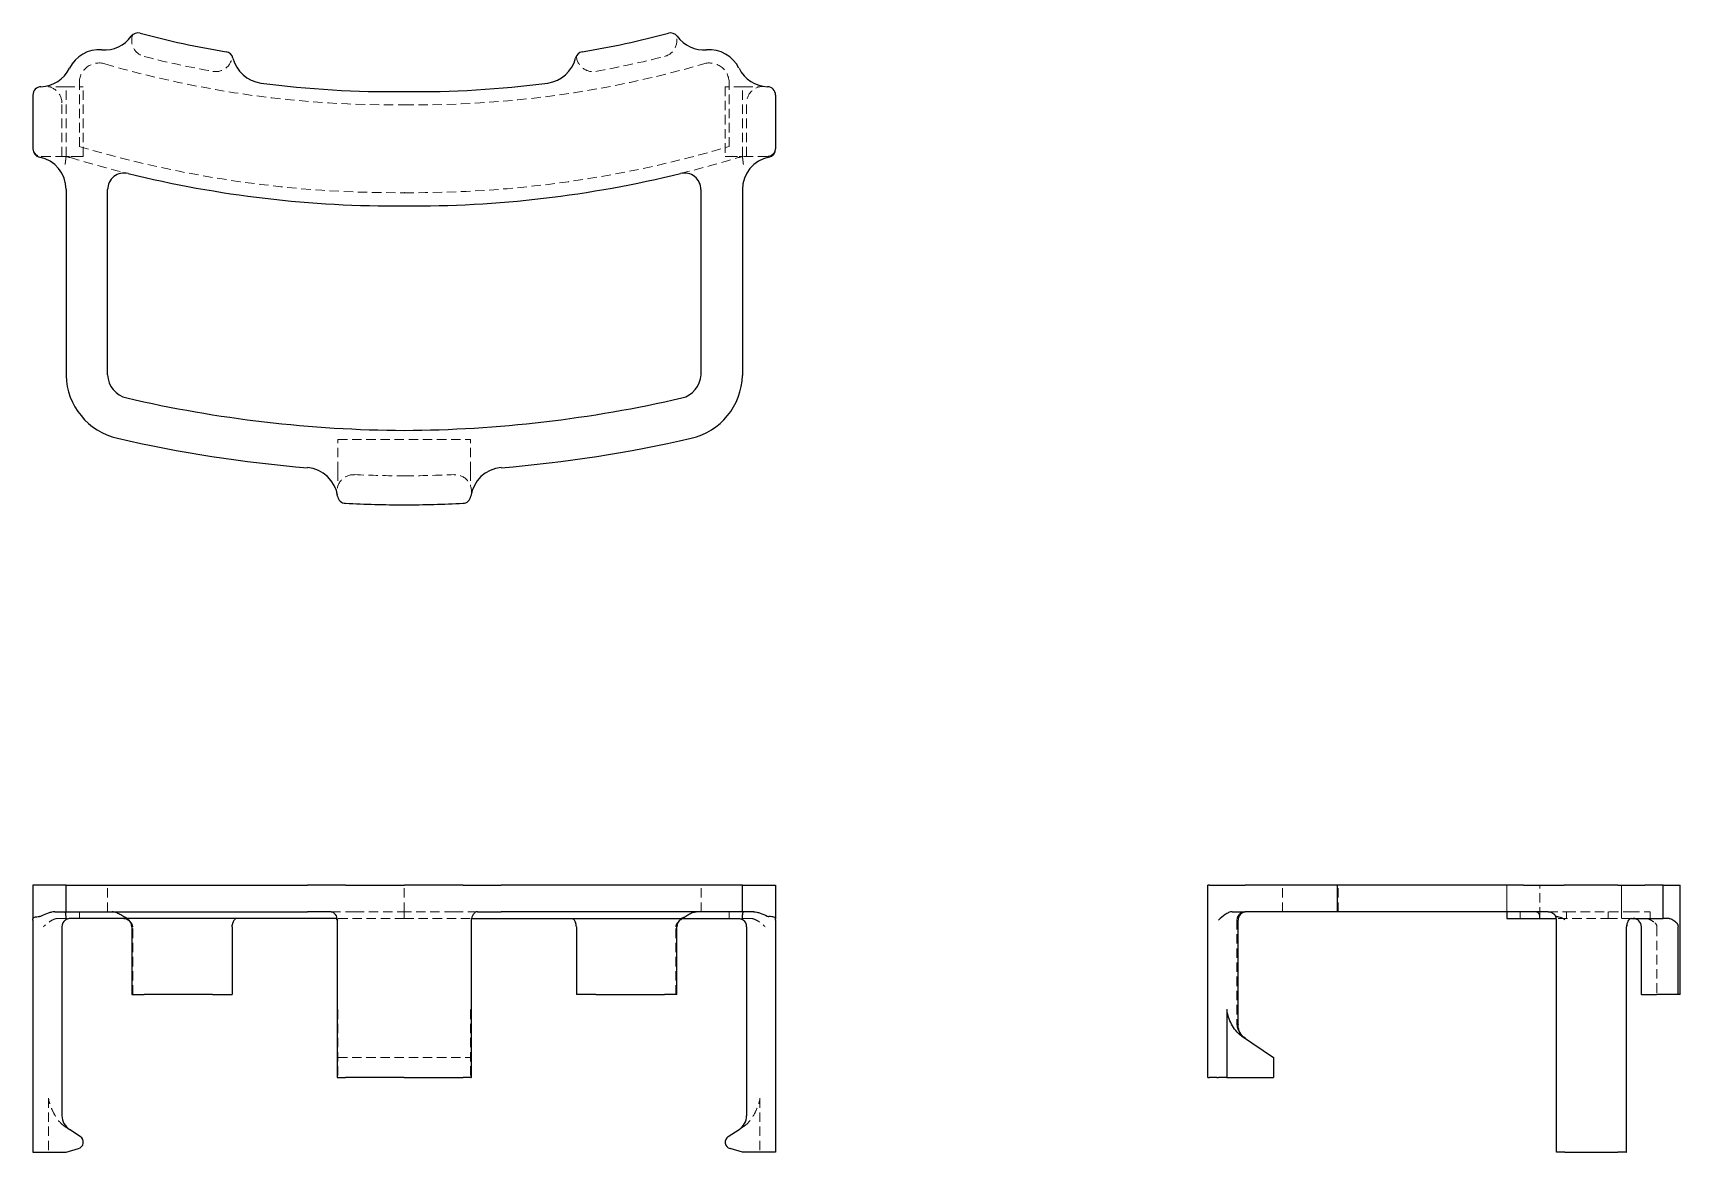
# Model space of a CAD drawing. Header units: millimetres. Extents: x 33 to 255, y 39 to 190.
import ezdxf

# ---------------------------------------------------------------- set-up
doc = ezdxf.new("R2010")
doc.units = ezdxf.units.MM
doc.linetypes.add('HIDDEN', pattern=[1.905, 1.27, -0.635])

msp = doc.modelspace()

# ---------------------------------------------------------------- linework, layer by layer
at = {"color": 7, "linetype": 'HIDDEN', "lineweight": 18}
for p, q in [((37.35, 182.54), (39.38, 182.54)), ((37.46, 173.16), (37.46, 182.54)), ((39.25, 174.49), (39.25, 183.06)), ((39.38, 182.54), (39.78, 182.54)), ((39.78, 173.16), (39.78, 182.54)), ((126.62, 182.54), (126.22, 182.54)), ((126.22, 182.54), (126.22, 173.16)), ((128.65, 182.54), (126.62, 182.54)), ((126.75, 174.49), (126.75, 183.06)), ((128.54, 173.16), (128.54, 182.54)), ((36.91, 173.16), (36.91, 180.35)), ((129.09, 173.16), (129.09, 180.35)), ((34.12, 173.16), (37.35, 173.16)), ((37.35, 173.16), (37.92, 173.16)), ((39.38, 173.16), (37.92, 173.16)), ((39.78, 173.16), (39.38, 173.16)), ((126.22, 173.16), (126.62, 173.16)), ((126.62, 173.16), (128.08, 173.16)), ((128.65, 173.16), (128.08, 173.16)), ((131.88, 173.16), (128.65, 173.16)), ((83, 168.27), (82.99, 168.27)), ((83, 168.27), (83.01, 168.27)), ((74.07, 135.03), (91.93, 135.03)), ((74.07, 130.73), (74.07, 135.03)), ((91.93, 130.73), (91.93, 135.03)), ((83, 130.12), (83, 130.12)), ((43.04, 71.4), (43.04, 74.97)), ((83, 71.4), (83, 74.97)), ((122.96, 71.4), (122.96, 74.97)), ((201.26, 71.4), (201.26, 74.97)), ((208.74, 71.4), (208.74, 74.97)), ((231.48, 70.5), (231.48, 74.97)), ((231.48, 74.97), (231.48, 71.4)), ((235.91, 70.73), (235.91, 74.97)), ((246.88, 74.97), (246.88, 70.5)), ((246.89, 70.5), (246.89, 74.97)), ((252.49, 74.97), (252.49, 70.5)), ((39.25, 71.4), (39.25, 70.5)), ((73.16, 71.4), (76.33, 71.4)), ((76.33, 71.4), (83, 71.4)), ((89.67, 71.4), (83, 71.4)), ((83, 71.4), (83, 70.5)), ((92.84, 71.4), (89.67, 71.4)), ((126.75, 71.4), (126.75, 70.5)), ((233.26, 71.4), (233.26, 70.5)), ((233.27, 71.4), (233.27, 70.5)), ((237.06, 71.4), (239.49, 71.4)), ((238.03, 70.78), (237.82, 71.09)), ((239.49, 71.4), (248.06, 71.4)), ((239.49, 71.4), (239.49, 70.5)), ((245.1, 71.4), (245.1, 70.5)), ((245.11, 71.4), (245.11, 70.5)), ((248.06, 71.4), (250.74, 71.4)), ((250.74, 70.5), (250.74, 71.4)), ((36.34, 70.5), (38.02, 70.5)), ((46.43, 60.24), (46.43, 69.39)), ((83, 70.5), (73.93, 70.5)), ((83, 70.5), (92.07, 70.5)), ((119.57, 60.24), (119.57, 69.39)), ((129.66, 70.5), (127.98, 70.5)), ((195.12, 70.28), (195.12, 56.28)), ((245.35, 70.5), (237.99, 70.5)), ((238.16, 70.36), (238.12, 70.51)), ((248.25, 70.5), (245.35, 70.5)), ((251.66, 69.39), (251.66, 60.24)), ((74.07, 58.22), (74.07, 49.08)), ((91.93, 58.22), (91.93, 49.08)), ((74.07, 51.75), (91.93, 51.75)), ((35.11, 46.28), (35.11, 39.03)), ((130.89, 46.28), (130.89, 39.03)), ((247.54, 46.28), (247.54, 39.03)), ((37.92, 42.06), (37.35, 42.44)), ((128.08, 42.06), (128.65, 42.44))]:
    msp.add_line(p, q, dxfattribs=at)
at = {"color": 7, "linetype": 'Continuous', "lineweight": 25}
for p, q in [((33, 181.42), (33, 174.16)), ((133, 181.42), (133, 174.16)), ((37.46, 168.7), (37.46, 143.64)), ((43.04, 143.74), (43.04, 168.68)), ((122.96, 143.74), (122.96, 168.68)), ((128.54, 168.7), (128.54, 143.64)), ((82.98, 126.21), (83.02, 126.21)), ((33, 74.97), (33, 70.39)), ((33.89, 74.97), (33, 74.97)), ((37.46, 74.97), (33.89, 74.97)), ((37.46, 71.4), (37.46, 74.97)), ((37.46, 74.97), (44.38, 74.97)), ((44.38, 74.97), (69.96, 74.97)), ((74.03, 74.97), (69.96, 74.97)), ((75.08, 74.97), (74.03, 74.97)), ((75.08, 74.97), (82.98, 74.97)), ((82.98, 74.97), (83.02, 74.97)), ((90.92, 74.97), (83.02, 74.97)), ((90.92, 74.97), (91.97, 74.97)), ((91.97, 74.97), (96.04, 74.97)), ((121.62, 74.97), (96.04, 74.97)), ((128.54, 74.97), (121.62, 74.97)), ((128.54, 71.4), (128.54, 74.97)), ((128.54, 74.97), (132.11, 74.97)), ((132.11, 74.97), (133, 74.97)), ((133, 74.97), (133, 70.39)), ((191.21, 49.08), (191.21, 74.97)), ((191.43, 74.97), (191.21, 74.97)), ((191.43, 74.97), (192.39, 74.97)), ((192.39, 74.97), (196.23, 74.97)), ((200.18, 74.97), (196.23, 74.97)), ((208.64, 74.97), (200.18, 74.97)), ((208.64, 71.4), (208.64, 74.97)), ((233.7, 74.97), (208.64, 74.97)), ((233.7, 74.97), (238.07, 74.97)), ((238.07, 74.97), (239.16, 74.97)), ((246.42, 74.97), (239.16, 74.97)), ((246.42, 74.97), (247.54, 74.97)), ((247.54, 74.97), (250.03, 74.97)), ((252.52, 74.97), (250.03, 74.97)), ((252.52, 70.5), (252.52, 74.97)), ((252.52, 74.97), (254.33, 74.97)), ((254.33, 74.97), (254.79, 74.97)), ((254.79, 60.24), (254.79, 74.97)), ((35.95, 71.4), (37.46, 71.4)), ((37.46, 71.4), (44.38, 71.4)), ((44.38, 71.4), (69.96, 71.4)), ((73.16, 71.4), (69.96, 71.4)), ((92.84, 71.4), (96.04, 71.4)), ((121.62, 71.4), (96.04, 71.4)), ((128.54, 71.4), (121.62, 71.4)), ((130.05, 71.4), (128.54, 71.4)), ((194.49, 71.4), (196.23, 71.4)), ((200.18, 71.4), (196.23, 71.4)), ((208.64, 71.4), (200.18, 71.4)), ((233.7, 71.4), (208.64, 71.4)), ((231.48, 71.4), (231.48, 70.5)), ((237.04, 71.4), (233.7, 71.4)), ((33, 70.28), (33, 39.03)), ((36.91, 69.39), (36.91, 43.93)), ((45.81, 70.5), (38.02, 70.5)), ((73.93, 70.5), (45.81, 70.5)), ((46.3, 69.39), (46.3, 60.24)), ((59.83, 69.39), (59.83, 60.24)), ((73.95, 70.28), (73.95, 49.08)), ((92.05, 49.08), (92.05, 70.28)), ((92.07, 70.5), (120.19, 70.5)), ((106.17, 69.39), (106.17, 60.24)), ((119.7, 60.24), (119.7, 69.39)), ((120.19, 70.5), (127.98, 70.5)), ((129.09, 69.39), (129.09, 43.93)), ((133, 70.28), (133, 39.03)), ((195.28, 56.18), (195.28, 70.28)), ((231.48, 70.5), (235.85, 70.5)), ((235.85, 70.5), (237.99, 70.5)), ((238.16, 39.03), (238.16, 70.28)), ((247.58, 39.03), (247.58, 69.39)), ((248.25, 70.5), (250.03, 70.5)), ((249.57, 69.39), (249.57, 60.24)), ((250.03, 70.5), (252.52, 70.5)), ((253.31, 70.5), (252.52, 70.5)), ((254.52, 60.24), (254.52, 69.39)), ((46.3, 60.24), (47.98, 60.24)), ((57.2, 60.24), (47.98, 60.24)), ((57.2, 60.24), (59.83, 60.24)), ((108.8, 60.24), (106.17, 60.24)), ((108.8, 60.24), (118.02, 60.24)), ((119.7, 60.24), (118.02, 60.24)), ((249.61, 60.24), (249.57, 60.24)), ((249.61, 60.24), (251.61, 60.24)), ((254.52, 60.24), (251.61, 60.24)), ((254.79, 60.24), (254.52, 60.24)), ((193.78, 58.22), (193.78, 49.08)), ((195.73, 54.69), (200.03, 51.75)), ((196.25, 54.33), (196.05, 54.51)), ((200.03, 51.75), (200.03, 49.08)), ((73.95, 49.08), (73.99, 49.08)), ((74.03, 49.08), (73.99, 49.08)), ((74.03, 49.08), (75.08, 49.08)), ((82.98, 49.08), (75.08, 49.08)), ((82.98, 49.08), (83.02, 49.08)), ((83.02, 49.08), (90.92, 49.08)), ((91.97, 49.08), (90.92, 49.08)), ((91.97, 49.08), (92.01, 49.08)), ((92.05, 49.08), (92.01, 49.08)), ((191.21, 49.08), (191.43, 49.08)), ((192.39, 49.08), (191.43, 49.08)), ((192.39, 49.08), (192.63, 49.08)), ((193.78, 49.08), (192.63, 49.08)), ((193.78, 49.08), (200.03, 49.08)), ((39.38, 41.11), (37.92, 42.06)), ((126.62, 41.11), (128.08, 42.06)), ((33, 39.03), (34.12, 39.03)), ((34.12, 39.03), (37.46, 39.03)), ((37.46, 39.03), (39.14, 39.51)), ((128.54, 39.03), (126.86, 39.51)), ((131.88, 39.03), (128.54, 39.03)), ((133, 39.03), (131.88, 39.03)), ((239.28, 39.03), (238.16, 39.03)), ((239.28, 39.03), (246.42, 39.03)), ((247.54, 39.03), (246.42, 39.03)), ((247.54, 39.03), (247.57, 39.03)), ((247.58, 39.03), (247.57, 39.03))]:
    msp.add_line(p, q, dxfattribs=at)
at = {"color": 7, "linetype": 'HIDDEN', "lineweight": 18, "flags": 128}
msp.add_lwpolyline([(73.89, 70.64), (73.9, 70.6), (73.91, 70.56)], dxfattribs=at)
at = {"color": 7, "linetype": 'Continuous', "lineweight": 25}
for centre, radius, start, end in [((42.64, 191.96), 4.46, 265.41, 323.9072), ((47.15, 188.67), 1.12, 75.1882, 143.9072), ((81.33, 317.91), 132.57, 255.1882, 260.3168), ((84.67, 317.91), 132.57, 279.6832, 284.8118), ((118.85, 188.67), 1.12, 36.0928, 104.8118), ((123.36, 191.96), 4.46, 216.0928, 274.59), ((41.93, 183.06), 4.46, 85.41, 153.7785), ((58.84, 186.13), 1.12, 13.7611, 80.3168), ((64.26, 187.46), 4.46, 193.7611, 262.5469), ((101.74, 187.46), 4.46, 277.4531, 346.2389), ((107.16, 186.13), 1.12, 99.6832, 166.2389), ((124.07, 183.06), 4.46, 26.2215, 94.59), ((33.92, 187), 4.46, 272.0257, 333.7785), ((132.08, 187), 4.46, 206.2215, 267.9743), ((34.12, 181.42), 1.12, 92.0257, 180), ((81.33, 317.91), 136.03, 262.5469, 270.704), ((84.67, 317.91), 136.03, 269.296, 277.4531), ((131.88, 181.42), 1.12, 0, 87.9743), ((34.12, 174.16), 1.12, 180, 258.463), ((33, 168.7), 4.46, 0, 78.463), ((133, 168.7), 4.46, 101.537, 180), ((131.88, 174.16), 1.12, 281.537, 0), ((45.28, 168.68), 2.23, 76.1663, 180), ((81.86, 317.26), 150.78, 256.1663, 270.432), ((84.14, 317.26), 150.78, 269.568, 283.8337), ((120.72, 168.68), 2.23, 360, 103.8337), ((46.39, 143.88), 8.93, 181.5424, 256.9728), ((46.39, 143.88), 3.35, 182.5189, 256.9728), ((119.61, 143.88), 3.35, 283.0272, 357.4811), ((119.61, 143.88), 8.93, 283.0272, 358.4576), ((83.85, 305.8), 169.55, 256.9728, 269.7118), ((82.15, 305.8), 169.55, 270.2882, 283.0272), ((83.85, 305.8), 175.13, 256.9728, 265.4504), ((82.15, 305.8), 175.13, 274.5496, 283.0272), ((69.61, 126.78), 4.46, 7.8609, 85.4504), ((96.39, 126.78), 4.46, 94.5496, 172.1391), ((75.14, 127.54), 1.12, 187.8609, 267.2002), ((83.85, 305.8), 179.59, 267.2002, 269.721), ((82.15, 305.8), 179.59, 270.279, 272.7998), ((90.86, 127.54), 1.12, 272.7998, 352.1391), ((196.4, 70.28), 1.12, 90, 180), ((38.02, 69.39), 1.12, 126.8699, 180), ((45.19, 69.39), 1.12, 0, 58.4042), ((72.83, 70.28), 1.12, 0, 14.5684), ((120.81, 69.39), 1.12, 121.5547, 180), ((127.98, 69.39), 1.12, 0, 53.1301), ((237.04, 70.28), 1.12, 0, 29.1928), ((248.46, 69.39), 1.12, 0, 90), ((39.14, 43.93), 2.23, 180, 236.9013), ((126.86, 43.93), 2.23, 303.0987, 0), ((38.89, 40.36), 0.893, 285.851, 56.9013), ((127.11, 40.36), 0.893, 123.0987, 254.149)]:
    msp.add_arc(centre, radius, start, end, dxfattribs=at)
at = {"color": 7, "linetype": 'HIDDEN', "lineweight": 18}
for centre, radius, start, end in [((48.53, 188.77), 2.23, 160.4044, 255.7513), ((117.47, 188.77), 2.23, 284.2487, 19.5956), ((81.33, 317.91), 135.47, 255.7513, 259.7408), ((57.6, 186.8), 2.23, 259.7408, 356.2962), ((108.4, 186.8), 2.23, 183.7038, 280.2592), ((84.67, 317.91), 135.47, 280.2592, 284.2487), ((41.93, 183.06), 2.68, 73.7136, 180), ((81.33, 317.91), 137.82, 253.7136, 270.6949), ((84.67, 317.91), 137.82, 269.3051, 286.2864), ((124.07, 183.06), 2.68, 360, 106.2864), ((34.67, 180.35), 2.23, 360, 96.4762), ((131.33, 180.35), 2.23, 83.5238, 180), ((34.12, 174.28), 1.12, 180, 270), ((81.86, 317.26), 149, 253.3812, 270.432), ((84.14, 317.26), 149, 269.568, 286.6188), ((131.88, 174.28), 1.12, 270, 0), ((81.86, 317.26), 150.78, 253.0967, 256.1663), ((84.14, 317.26), 150.78, 283.8337, 286.9033), ((76.18, 128.05), 2.23, 87.5288, 190.9646), ((83.85, 305.8), 175.68, 267.5288, 269.721), ((82.15, 305.8), 175.68, 270.279, 272.4712), ((89.82, 128.05), 2.23, 349.0354, 92.4712), ((93.17, 70.28), 1.12, 161.0624, 180), ((248.7, 69.39), 1.12, 169.0754, 180)]:
    msp.add_arc(centre, radius, start, end, dxfattribs=at)
msp.add_ellipse((196.24, 70.28), major_axis=(-1.12, 0), ratio=0.999988, start_param=5.235988, end_param=6.283185, dxfattribs=at)
for points, knots in [([(37.35, 182.54), (37.02, 182.54), (36.75, 182.54), (36.26, 182.54), (36.05, 182.54), (35.69, 182.54), (35.54, 182.54), (35.33, 182.54), (35.27, 182.54), (35.19, 182.54), (35.16, 182.54), (35.12, 182.54), (35.11, 182.54), (35.11, 182.54)], [0, 0, 0, 0, 0.25, 0.25, 0.5, 0.5, 0.75, 0.75, 0.875, 0.875, 0.9375, 0.9375, 1, 1, 1, 1]), ([(128.65, 182.54), (128.98, 182.54), (129.25, 182.54), (129.74, 182.54), (129.95, 182.54), (130.31, 182.54), (130.46, 182.54), (130.67, 182.54), (130.73, 182.54), (130.81, 182.54), (130.84, 182.54), (130.88, 182.54), (130.89, 182.54), (130.89, 182.54)], [0, 0, 0, 0, 0.25, 0.25, 0.5, 0.5, 0.75, 0.75, 0.875, 0.875, 0.9375, 0.9375, 1, 1, 1, 1]), ([(37.47, 173.16), (37.47, 173.15), (37.47, 173.15), (37.47, 173.12), (37.46, 173.09), (37.46, 173.04), (37.45, 172.99), (37.44, 172.92), (37.43, 172.83), (37.42, 172.73), (37.4, 172.61), (37.38, 172.45), (37.36, 172.26), (37.34, 172.12), (37.33, 172.04)], [0, 0, 0, 0, 0.062719, 0.127155, 0.193317, 0.261215, 0.330858, 0.402252, 0.475407, 0.552464, 0.643456, 0.748382, 0.867233, 1, 1, 1, 1]), ([(128.53, 173.16), (128.53, 173.15), (128.53, 173.15), (128.53, 173.12), (128.54, 173.09), (128.54, 173.04), (128.55, 172.99), (128.56, 172.92), (128.57, 172.85), (128.58, 172.75), (128.59, 172.62), (128.62, 172.45), (128.64, 172.26), (128.66, 172.12), (128.67, 172.04)], [0, 0, 0, 0, 0.062897, 0.127769, 0.194583, 0.263257, 0.333676, 0.389261, 0.458563, 0.541258, 0.637074, 0.745805, 0.86701, 1, 1, 1, 1]), ([(74.07, 130.73), (74.07, 130.44), (74.07, 130.19), (74.07, 129.75), (74.07, 129.56), (74.07, 129.24), (74.07, 129.1), (74.07, 128.94), (74.07, 128.89), (74.07, 128.81), (74.07, 128.78), (74.07, 128.78)], [0, 0, 0, 0, 0.25, 0.25, 0.5, 0.5, 0.75, 0.75, 0.875, 0.875, 1, 1, 1, 1]), ([(91.93, 130.73), (91.93, 130.44), (91.93, 130.19), (91.93, 129.75), (91.93, 129.56), (91.93, 129.24), (91.93, 129.1), (91.93, 128.94), (91.93, 128.89), (91.93, 128.81), (91.93, 128.78), (91.93, 128.78)], [0, 0, 0, 0, 0.25, 0.25, 0.5, 0.5, 0.75, 0.75, 0.875, 0.875, 1, 1, 1, 1]), ([(195.68, 71.25), (195.76, 71.3), (195.85, 71.33), (196.04, 71.38), (196.14, 71.4), (196.24, 71.4)], [0, 0, 0, 0, 0.5, 0.5, 1, 1, 1, 1]), ([(237.53, 71.28), (237.53, 71.28), (237.46, 71.33), (237.29, 71.38), (237.13, 71.39), (237.04, 71.4)], [0, 0, 0, 0, 0.036443, 0.485843, 1, 1, 1, 1]), ([(36.34, 70.5), (36.17, 70.5), (36, 70.46), (35.66, 70.32), (35.5, 70.23), (35.02, 69.91), (34.72, 69.65), (34.42, 69.39)], [0, 0, 0, 0, 0.25, 0.25, 0.5, 0.5, 1, 1, 1, 1]), ([(45.76, 70.32), (45.89, 70.23), (46.08, 70.11), (46.21, 69.94), (46.25, 69.89)], [0, 0, 0, 0, 0.7232902, 1, 1, 1, 1]), ([(46.25, 69.89), (46.3, 69.83), (46.34, 69.75), (46.41, 69.58), (46.43, 69.49), (46.43, 69.39)], [0, 0, 0, 0, 0.5, 0.5, 1, 1, 1, 1]), ([(119.75, 69.89), (119.7, 69.83), (119.66, 69.75), (119.59, 69.58), (119.57, 69.49), (119.57, 69.39)], [0, 0, 0, 0, 0.5, 0.5, 1, 1, 1, 1]), ([(120.01, 70.14), (119.96, 70.1), (119.86, 70.03), (119.79, 69.94), (119.75, 69.89)], [0, 0, 0, 0, 0.4970125, 1, 1, 1, 1]), ([(129.66, 70.5), (129.83, 70.5), (130, 70.46), (130.34, 70.32), (130.5, 70.23), (130.98, 69.91), (131.28, 69.65), (131.58, 69.39)], [0, 0, 0, 0, 0.25, 0.25, 0.5, 0.5, 1, 1, 1, 1]), ([(250.09, 70.5), (250.21, 70.5), (250.32, 70.49), (250.54, 70.42), (250.66, 70.38), (250.98, 70.21), (251.19, 70.07), (251.4, 69.91)], [0, 0, 0, 0, 0.25, 0.25, 0.5, 0.5, 1, 1, 1, 1]), ([(251.66, 69.39), (251.66, 69.49), (251.64, 69.59), (251.54, 69.77), (251.48, 69.85), (251.4, 69.91)], [0, 0, 0, 0, 0.5, 0.5, 1, 1, 1, 1]), ([(195.26, 56.2), (195.27, 56.2), (195.28, 56.17), (195.28, 56.18), (195.28, 56.18)], [0, 0, 0, 0, 0.09605, 1, 1, 1, 1]), ([(37.35, 42.44), (37.02, 42.65), (36.75, 42.91), (36.26, 43.5), (36.05, 43.81), (35.69, 44.48), (35.54, 44.82), (35.33, 45.36), (35.27, 45.54), (35.19, 45.81), (35.16, 45.9), (35.12, 46.09), (35.11, 46.18), (35.11, 46.28)], [0, 0, 0, 0, 0.25, 0.25, 0.5, 0.5, 0.75, 0.75, 0.875, 0.875, 0.9375, 0.9375, 1, 1, 1, 1]), ([(128.65, 42.44), (128.98, 42.65), (129.25, 42.91), (129.74, 43.5), (129.95, 43.81), (130.31, 44.48), (130.46, 44.82), (130.67, 45.36), (130.73, 45.54), (130.81, 45.81), (130.84, 45.9), (130.88, 46.09), (130.89, 46.18), (130.89, 46.28)], [0, 0, 0, 0, 0.25, 0.25, 0.5, 0.5, 0.75, 0.75, 0.875, 0.875, 0.9375, 0.9375, 1, 1, 1, 1])]:
    msp.add_open_spline(points, degree=3, knots=knots, dxfattribs=at)
for points in [[(37.35, 173.16), (37.39, 173.16), (37.43, 173.16), (37.47, 173.16)], [(38.02, 172.99), (37.83, 173.05), (37.64, 173.11), (37.47, 173.16)], [(127.98, 172.99), (128.17, 173.05), (128.36, 173.11), (128.53, 173.16)], [(128.65, 173.16), (128.61, 173.16), (128.57, 173.16), (128.53, 173.16)], [(195.12, 56.28), (195.12, 56.06), (195.16, 55.83), (195.23, 55.62)], [(195.23, 55.62), (195.38, 55.14), (195.68, 54.72), (196.1, 54.44)]]:
    msp.add_open_spline(points, degree=3, dxfattribs=at)
at = {"color": 7, "linetype": 'Continuous', "lineweight": 25}
for points, knots in [([(35.95, 71.4), (35.81, 71.4), (35.67, 71.38), (35.37, 71.31), (35.22, 71.27), (34.76, 71.11), (34.44, 70.98), (34.12, 70.83)], [0, 0, 0, 0, 0.25, 0.25, 0.5, 0.5, 1, 1, 1, 1]), ([(37.47, 70.36), (37.47, 70.4), (37.47, 70.47), (37.47, 70.57), (37.46, 70.68), (37.46, 70.78), (37.45, 70.88), (37.44, 70.98), (37.43, 71.07), (37.42, 71.16), (37.4, 71.25), (37.38, 71.33), (37.36, 71.39), (37.34, 71.39), (37.33, 71.4)], [0, 0, 0, 0, 0.062719, 0.127155, 0.193317, 0.261215, 0.330858, 0.402252, 0.475407, 0.552464, 0.643456, 0.748382, 0.867233, 1, 1, 1, 1]), ([(45.81, 70.5), (45.71, 70.5), (45.61, 70.54), (45.42, 70.63), (45.33, 70.68), (45.06, 70.84), (44.88, 70.95), (44.62, 71.09), (44.53, 71.13), (44.36, 71.22), (44.27, 71.26), (44.01, 71.35), (43.84, 71.4), (43.69, 71.4)], [0, 0, 0, 0, 0.125, 0.125, 0.25, 0.25, 0.5, 0.5, 0.625, 0.625, 0.75, 0.75, 1, 1, 1, 1]), ([(73.16, 71.4), (73.28, 71.4), (73.39, 71.36), (73.57, 71.22), (73.65, 71.13), (73.85, 70.81), (73.93, 70.54), (73.99, 70.28)], [0, 0, 0, 0, 0.25, 0.25, 0.5, 0.5, 1, 1, 1, 1]), ([(92.84, 71.4), (92.72, 71.4), (92.61, 71.36), (92.43, 71.22), (92.35, 71.13), (92.15, 70.81), (92.07, 70.54), (92.01, 70.28)], [0, 0, 0, 0, 0.25, 0.25, 0.5, 0.5, 1, 1, 1, 1]), ([(120.19, 70.5), (120.29, 70.5), (120.39, 70.54), (120.58, 70.63), (120.67, 70.68), (120.94, 70.84), (121.12, 70.95), (121.38, 71.09), (121.47, 71.13), (121.64, 71.22), (121.73, 71.26), (121.99, 71.35), (122.16, 71.4), (122.31, 71.4)], [0, 0, 0, 0, 0.125, 0.125, 0.25, 0.25, 0.5, 0.5, 0.625, 0.625, 0.75, 0.75, 1, 1, 1, 1]), ([(128.53, 70.36), (128.53, 70.4), (128.53, 70.47), (128.53, 70.57), (128.54, 70.68), (128.54, 70.78), (128.55, 70.88), (128.56, 70.97), (128.57, 71.06), (128.58, 71.15), (128.59, 71.24), (128.62, 71.32), (128.64, 71.38), (128.66, 71.39), (128.67, 71.4)], [0, 0, 0, 0, 0.062897, 0.127769, 0.194583, 0.263257, 0.333676, 0.389261, 0.458563, 0.541258, 0.637074, 0.745805, 0.86701, 1, 1, 1, 1]), ([(130.05, 71.4), (130.19, 71.4), (130.33, 71.38), (130.63, 71.31), (130.78, 71.27), (131.24, 71.11), (131.56, 70.98), (131.88, 70.83)], [0, 0, 0, 0, 0.25, 0.25, 0.5, 0.5, 1, 1, 1, 1]), ([(194.49, 71.4), (194.33, 71.4), (194.16, 71.36), (193.84, 71.22), (193.68, 71.13), (193.22, 70.81), (192.92, 70.54), (192.63, 70.28)], [0, 0, 0, 0, 0.25, 0.25, 0.5, 0.5, 1, 1, 1, 1]), ([(235.85, 70.5), (235.87, 70.5), (235.89, 70.54), (235.91, 70.63), (235.92, 70.68), (235.91, 70.84), (235.89, 70.95), (235.82, 71.09), (235.79, 71.13), (235.72, 71.22), (235.68, 71.26), (235.53, 71.35), (235.41, 71.4), (235.26, 71.4)], [0, 0, 0, 0, 0.125, 0.125, 0.25, 0.25, 0.5, 0.5, 0.625, 0.625, 0.75, 0.75, 1, 1, 1, 1]), ([(237.04, 71.4), (237.17, 71.4), (237.28, 71.38), (237.48, 71.31), (237.57, 71.27), (237.82, 71.11), (237.94, 70.98), (238.02, 70.83)], [0, 0, 0, 0, 0.25, 0.25, 0.5, 0.5, 1, 1, 1, 1]), ([(33, 70.39), (33, 70.44), (33, 70.47), (33.02, 70.53), (33.04, 70.56), (33.09, 70.62), (33.15, 70.65), (33.31, 70.7), (33.41, 70.72), (33.64, 70.75), (33.76, 70.76), (33.89, 70.77)], [0, 0, 0, 0, 0.125, 0.125, 0.25, 0.25, 0.5, 0.5, 0.75, 0.75, 1, 1, 1, 1]), ([(45.22, 70.5), (45.37, 70.49), (45.58, 70.47), (45.72, 70.35), (45.76, 70.32)], [0, 0, 0, 0, 0.765573, 1, 1, 1, 1]), ([(59.83, 69.39), (59.83, 69.49), (59.84, 69.59), (59.88, 69.77), (59.91, 69.85), (59.93, 69.91)], [0, 0, 0, 0, 0.5, 0.5, 1, 1, 1, 1]), ([(60.48, 70.5), (60.41, 70.5), (60.34, 70.49), (60.23, 70.42), (60.18, 70.38), (60.04, 70.21), (59.98, 70.07), (59.93, 69.91)], [0, 0, 0, 0, 0.25, 0.25, 0.5, 0.5, 1, 1, 1, 1]), ([(105.52, 70.5), (105.59, 70.5), (105.66, 70.49), (105.77, 70.42), (105.82, 70.38), (105.96, 70.21), (106.02, 70.07), (106.07, 69.91)], [0, 0, 0, 0, 0.25, 0.25, 0.5, 0.5, 1, 1, 1, 1]), ([(106.17, 69.39), (106.17, 69.49), (106.16, 69.59), (106.12, 69.77), (106.09, 69.85), (106.07, 69.91)], [0, 0, 0, 0, 0.5, 0.5, 1, 1, 1, 1]), ([(120.78, 70.5), (120.63, 70.49), (120.42, 70.47), (120.28, 70.35), (120.24, 70.32)], [0, 0, 0, 0, 0.765378, 1, 1, 1, 1]), ([(133, 70.39), (133, 70.44), (133, 70.47), (132.98, 70.53), (132.96, 70.56), (132.91, 70.62), (132.85, 70.65), (132.69, 70.7), (132.59, 70.72), (132.36, 70.75), (132.24, 70.76), (132.11, 70.77)], [0, 0, 0, 0, 0.125, 0.125, 0.25, 0.25, 0.5, 0.5, 0.75, 0.75, 1, 1, 1, 1]), ([(239.16, 70.39), (239.12, 70.44), (239.06, 70.47), (238.94, 70.53), (238.88, 70.56), (238.7, 70.62), (238.58, 70.65), (238.38, 70.7), (238.29, 70.72), (238.15, 70.75), (238.1, 70.76), (238.07, 70.77)], [0, 0, 0, 0, 0.125, 0.125, 0.25, 0.25, 0.5, 0.5, 0.75, 0.75, 1, 1, 1, 1]), ([(248.25, 70.5), (248.14, 70.5), (248.05, 70.46), (247.89, 70.32), (247.82, 70.23), (247.66, 69.91), (247.6, 69.65), (247.57, 69.39)], [0, 0, 0, 0, 0.25, 0.25, 0.5, 0.5, 1, 1, 1, 1]), ([(253.31, 70.5), (253.39, 70.5), (253.47, 70.49), (253.64, 70.42), (253.72, 70.37), (253.98, 70.2), (254.15, 70.05), (254.33, 69.89)], [0, 0, 0, 0, 0.25, 0.25, 0.5, 0.5, 1, 1, 1, 1]), ([(254.33, 69.89), (254.39, 69.83), (254.44, 69.75), (254.5, 69.58), (254.52, 69.49), (254.52, 69.39)], [0, 0, 0, 0, 0.5, 0.5, 1, 1, 1, 1]), ([(195.73, 54.69), (195.44, 54.89), (195.19, 55.12), (194.75, 55.66), (194.56, 55.95), (194.24, 56.56), (194.1, 56.88), (193.94, 57.37), (193.89, 57.54), (193.81, 57.87), (193.78, 58.04), (193.78, 58.22)], [0, 0, 0, 0, 0.25, 0.25, 0.5, 0.5, 0.75, 0.75, 0.875, 0.875, 1, 1, 1, 1]), ([(196.05, 54.49), (195.94, 54.6), (195.72, 54.82), (195.47, 55.24), (195.3, 55.7), (195.28, 56.03), (195.26, 56.2)], [0, 0, 0, 0, 0.253064, 0.502881, 0.75126, 1, 1, 1, 1]), ([(195.27, 56.2), (195.27, 56.2), (195.28, 56.17), (195.28, 56.17), (195.28, 56.18)], [0, 0, 0, 0, 0.077229, 1, 1, 1, 1])]:
    msp.add_open_spline(points, degree=3, knots=knots, dxfattribs=at)
for points in [[(33, 70.28), (33, 70.32), (33, 70.36), (33, 70.39)], [(34.12, 70.83), (34.05, 70.79), (33.97, 70.77), (33.89, 70.77)], [(37.35, 70.28), (37.39, 70.31), (37.43, 70.34), (37.47, 70.36)], [(38.02, 70.5), (37.83, 70.5), (37.64, 70.46), (37.47, 70.36)], [(127.98, 70.5), (128.17, 70.5), (128.36, 70.46), (128.53, 70.36)], [(128.65, 70.28), (128.61, 70.31), (128.57, 70.34), (128.53, 70.36)], [(131.88, 70.83), (131.95, 70.79), (132.03, 70.77), (132.11, 70.77)], [(133, 70.28), (133, 70.32), (133, 70.36), (133, 70.39)], [(237.99, 70.5), (238.05, 70.5), (238.11, 70.46), (238.16, 70.36)], [(238.02, 70.83), (238.04, 70.79), (238.05, 70.77), (238.07, 70.77)], [(239.28, 70.28), (239.24, 70.32), (239.2, 70.36), (239.16, 70.39)]]:
    msp.add_open_spline(points, degree=3, dxfattribs=at)

doc.saveas('drawing.dxf')
